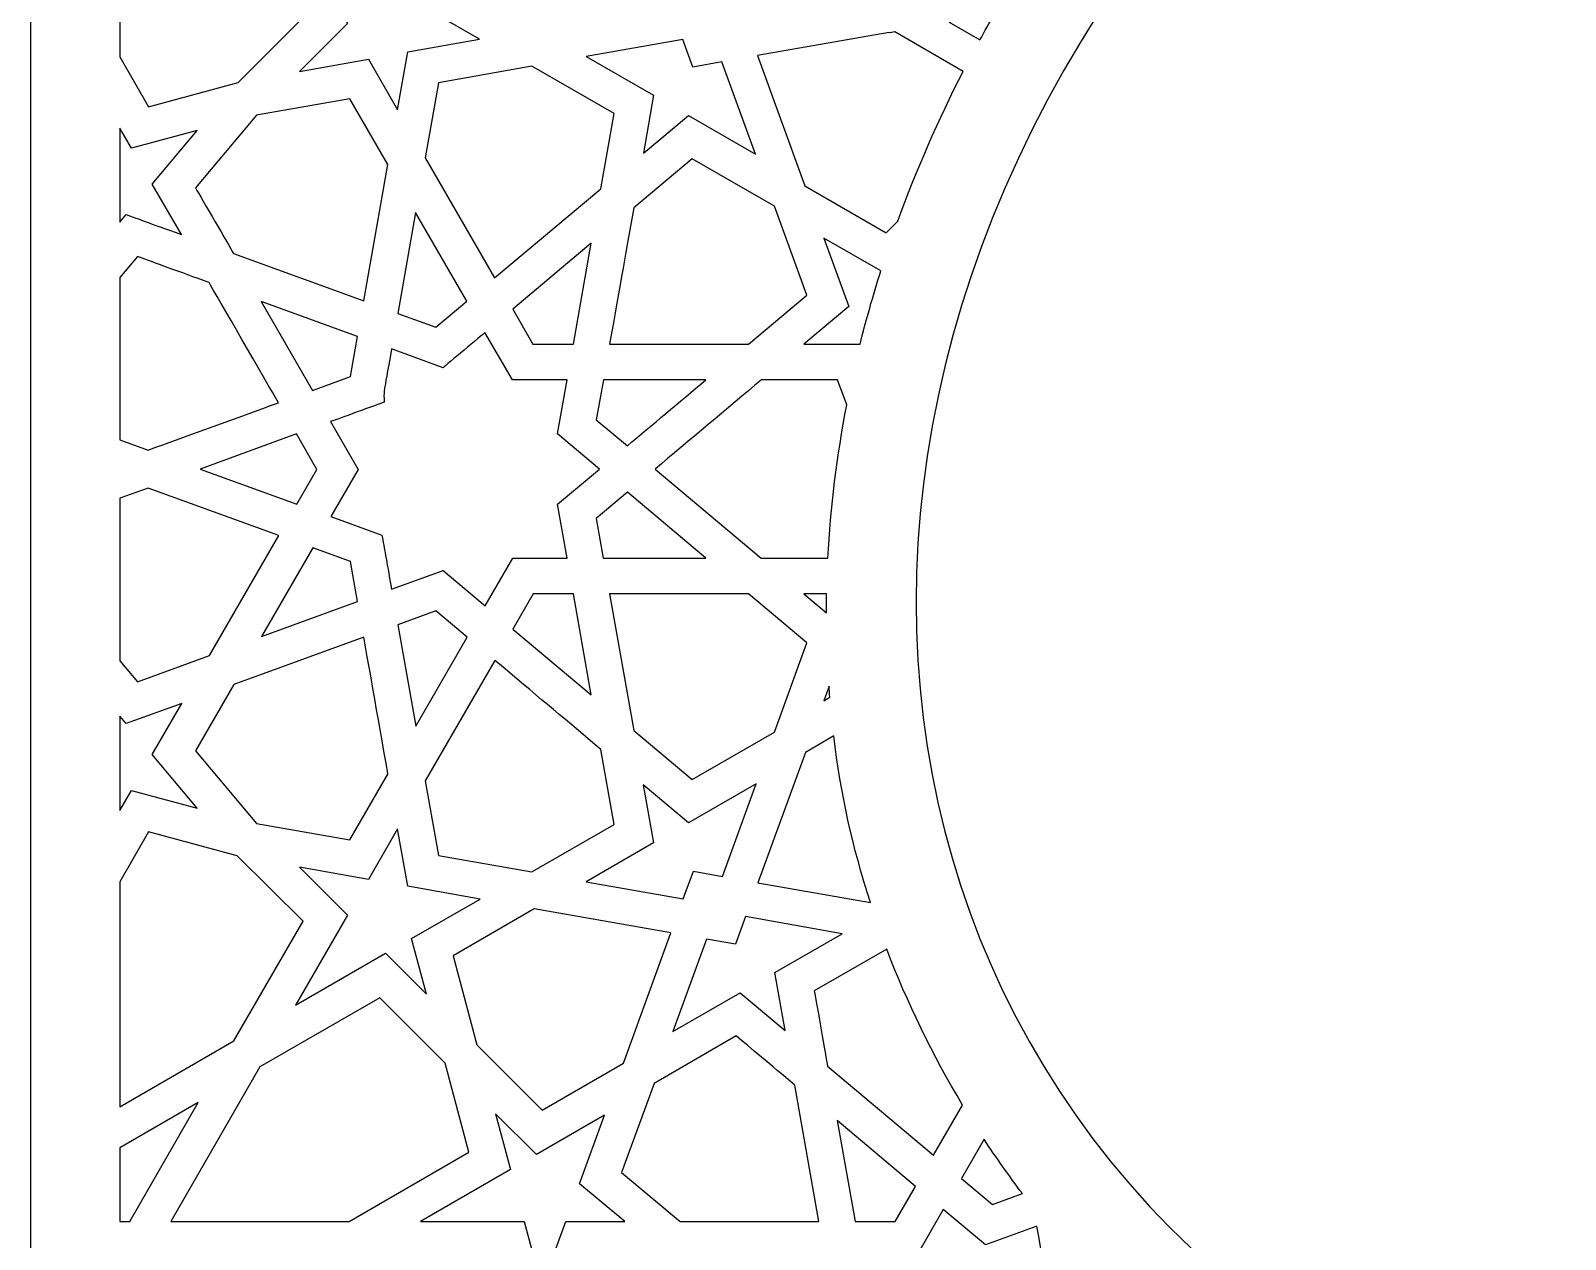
# Model space of a CAD drawing. Header units: millimetres. Extents: x -140 to 140, y -100 to 100.
# Drawn here: x -139.9 to -67.4, y -58.1 to -1 of the extents above; entities that cross this region are included whole.
import ezdxf

# ---------------------------------------------------------------- set-up
doc = ezdxf.new("R2010")
doc.units = ezdxf.units.MM
doc.header["$MEASUREMENT"] = 0
doc.layers.add('layer 1', color=7, linetype='Continuous')

msp = doc.modelspace()

# ---------------------------------------------------------------- linework, layer by layer
at = {"layer": 'layer 1', "color": 250}
for points, knots in [([(139.9702, 100.1536), (139.9702, 100.1536), (-139.8764, 100.1536), (-139.8764, 100.1536), (-139.8764, 100.1536), (-139.8764, 100.1536), (-139.8764, -99.8361), (-139.8764, -99.8361), (-139.8764, -99.8361), (-139.8764, -99.8361), (-98.0959, -99.8361), (-98.0959, -99.8361), (-98.0959, -99.8361), (-98.0959, -74.8269), (-98.6187, -74.0488), (-96.1485, -69.5582), (-96.1485, -69.5582), (-93.4787, -64.7051), (-88.4806, -61.3664), (-81.7478, -61.3664), (-81.7478, -61.3664), (-106.4026, -42.1954), (-103.5897, -3.5754), (-69.9403, 19.4906), (-69.9403, 19.4906), (-46.2943, 35.7001), (-11.4759, 43.137), (0.0469, 72.2761), (0.0469, 72.2761), (11.5556, 43.1821), (46.4287, 35.6733), (70.0377, 19.4889), (70.0377, 19.4889), (103.8267, -3.6759), (106.4394, -42.2398), (81.842, -61.3664), (81.842, -61.3664), (91.8654, -61.3664), (98.1897, -69.0139), (98.1897, -77.1568), (98.1897, -77.1568), (98.1897, -77.1568), (98.1897, -99.8361), (98.1897, -99.8361), (98.1897, -99.8361), (98.1897, -99.8361), (139.9702, -99.8361), (139.9702, -99.8361), (139.9702, -99.8361), (139.9702, -99.8361), (139.9702, 100.1536), (139.9702, 100.1536)], [0, 0, 0, 0, 0.0714286, 0.0714286, 0.0714286, 0.0714286, 0.1428571, 0.1428571, 0.1428571, 0.1428571, 0.2142857, 0.2142857, 0.2142857, 0.2142857, 0.2857143, 0.2857143, 0.2857143, 0.2857143, 0.3571429, 0.3571429, 0.3571429, 0.3571429, 0.4285714, 0.4285714, 0.4285714, 0.4285714, 0.5, 0.5, 0.5, 0.5, 0.5714286, 0.5714286, 0.5714286, 0.5714286, 0.6428571, 0.6428571, 0.6428571, 0.6428571, 0.7142857, 0.7142857, 0.7142857, 0.7142857, 0.7857143, 0.7857143, 0.7857143, 0.7857143, 0.8571429, 0.8571429, 0.8571429, 0.8571429, 1, 1, 1, 1]), ([(-130.0813, -3.4322), (-130.0813, -3.4322), (-134.3087, -4.5769), (-134.3087, -4.5769), (-134.3087, -4.5769), (-134.3087, -4.5769), (-135.6686, -2.2211), (-135.6686, -2.2211), (-135.6686, -2.2211), (-135.6686, -2.2211), (-135.6686, 8.4067), (-135.6686, 8.4067), (-135.6686, 8.4067), (-135.6686, 8.4067), (-130.2784, 5.2945), (-130.2784, 5.2945), (-130.2784, 5.2945), (-130.2784, 5.2945), (-127.0113, -0.3641), (-127.0113, -0.3641), (-127.0113, -0.3641), (-127.0113, -0.3641), (-130.0813, -3.4322), (-130.0813, -3.4322)], [0, 0, 0, 0, 0.1428571, 0.1428571, 0.1428571, 0.1428571, 0.2857143, 0.2857143, 0.2857143, 0.2857143, 0.4285714, 0.4285714, 0.4285714, 0.4285714, 0.5714286, 0.5714286, 0.5714286, 0.5714286, 0.7142857, 0.7142857, 0.7142857, 0.7142857, 1, 1, 1, 1]), ([(-123.1113, 1.1571), (-123.1113, 1.1571), (-121.1763, 3.0935), (-121.1763, 3.0935), (-121.1763, 3.0935), (-121.1763, 3.0935), (-121.8817, 0.4629), (-121.8817, 0.4629), (-121.8817, 0.4629), (-121.8817, 0.4629), (-118.6714, -1.3906), (-118.6714, -1.3906), (-118.6714, -1.3906), (-118.6714, -1.3906), (-122.0639, -1.9897), (-122.0639, -1.9897), (-122.0639, -1.9897), (-122.0639, -1.9897), (-122.5466, -4.7279), (-122.5466, -4.7279), (-122.5466, -4.7279), (-122.5466, -4.7279), (-123.9272, -2.3371), (-123.9272, -2.3371), (-123.9272, -2.3371), (-123.9272, -2.3371), (-127.1805, -2.9104), (-127.1805, -2.9104), (-127.1805, -2.9104), (-127.1805, -2.9104), (-124.9097, -0.6413), (-124.9097, -0.6413), (-124.9097, -0.6413), (-124.9097, -0.6413), (-127.366, 3.6132), (-127.366, 3.6132), (-127.366, 3.6132), (-127.366, 3.6132), (-123.1113, 1.1571), (-123.1113, 1.1571)], [0, 0, 0, 0, 0.0909091, 0.0909091, 0.0909091, 0.0909091, 0.1818182, 0.1818182, 0.1818182, 0.1818182, 0.2727273, 0.2727273, 0.2727273, 0.2727273, 0.3636364, 0.3636364, 0.3636364, 0.3636364, 0.4545455, 0.4545455, 0.4545455, 0.4545455, 0.5454545, 0.5454545, 0.5454545, 0.5454545, 0.6363636, 0.6363636, 0.6363636, 0.6363636, 0.7272727, 0.7272727, 0.7272727, 0.7272727, 0.8181818, 0.8181818, 0.8181818, 0.8181818, 1, 1, 1, 1]), ([(-94.3585, -0.2095), (-94.5829, -0.6004), (-94.8108, -1.0065), (-95.0387, -1.4227), (-95.0387, -1.4227), (-95.0387, -1.4227), (-96.4886, -0.5856), (-96.4886, -0.5856), (-96.4886, -0.5856), (-96.4886, -0.5856), (-94.3585, -0.2095), (-94.3585, -0.2095)], [0, 0, 0, 0, 0.25, 0.25, 0.25, 0.25, 0.5, 0.5, 0.5, 0.5, 1, 1, 1, 1]), ([(-108.8096, -4.9883), (-108.8096, -4.9883), (-110.9368, -6.7733), (-110.9368, -6.7733), (-110.9368, -6.7733), (-110.9368, -6.7733), (-110.455, -4.0375), (-110.455, -4.0375), (-110.455, -4.0375), (-110.455, -4.0375), (-113.6369, -2.1989), (-113.6369, -2.1989), (-113.6369, -2.1989), (-113.6369, -2.1989), (-109.0731, -1.3938), (-109.0731, -1.3938), (-109.0731, -1.3938), (-109.0731, -1.3938), (-108.5974, -2.7009), (-108.5974, -2.7009), (-108.5974, -2.7009), (-108.5974, -2.7009), (-107.2279, -2.4588), (-107.2279, -2.4588), (-107.2279, -2.4588), (-107.2279, -2.4588), (-105.6422, -6.8149), (-105.6422, -6.8149), (-105.6422, -6.8149), (-105.6422, -6.8149), (-108.8096, -4.9883), (-108.8096, -4.9883)], [0, 0, 0, 0, 0.1111111, 0.1111111, 0.1111111, 0.1111111, 0.2222222, 0.2222222, 0.2222222, 0.2222222, 0.3333333, 0.3333333, 0.3333333, 0.3333333, 0.4444444, 0.4444444, 0.4444444, 0.4444444, 0.5555556, 0.5555556, 0.5555556, 0.5555556, 0.6666667, 0.6666667, 0.6666667, 0.6666667, 0.7777778, 0.7777778, 0.7777778, 0.7777778, 1, 1, 1, 1]), ([(-99.4668, -10.5368), (-99.4668, -10.5368), (-103.3025, -8.322), (-103.3025, -8.322), (-103.3025, -8.322), (-103.3025, -8.322), (-105.5463, -2.1625), (-105.5463, -2.1625), (-105.5463, -2.1625), (-105.5463, -2.1625), (-99.3179, -1.0647), (-99.3179, -1.0647), (-99.3179, -1.0647), (-99.3179, -1.0647), (-99.29, -1.0805), (-99.29, -1.0805), (-99.29, -1.0805), (-99.29, -1.0805), (-99.0639, -1.0407), (-99.0639, -1.0407), (-99.0639, -1.0407), (-99.0639, -1.0407), (-95.8303, -2.9072), (-95.8303, -2.9072), (-95.8303, -2.9072), (-97.0044, -5.1943), (-98.0437, -7.5759), (-98.921, -9.9907), (-98.921, -9.9907), (-98.921, -9.9907), (-99.4668, -10.5368), (-99.4668, -10.5368)], [0, 0, 0, 0, 0.1111111, 0.1111111, 0.1111111, 0.1111111, 0.2222222, 0.2222222, 0.2222222, 0.2222222, 0.3333333, 0.3333333, 0.3333333, 0.3333333, 0.4444444, 0.4444444, 0.4444444, 0.4444444, 0.5555556, 0.5555556, 0.5555556, 0.5555556, 0.6666667, 0.6666667, 0.6666667, 0.6666667, 0.7777778, 0.7777778, 0.7777778, 0.7777778, 1, 1, 1, 1]), ([(-112.9396, -8.4536), (-112.9396, -8.4536), (-117.9626, -12.6682), (-117.9626, -12.6682), (-117.9626, -12.6682), (-117.9626, -12.6682), (-121.2383, -6.9938), (-121.2383, -6.9938), (-121.2383, -6.9938), (-121.2383, -6.9938), (-120.6123, -3.441), (-120.6123, -3.441), (-120.6123, -3.441), (-120.6123, -3.441), (-116.1977, -2.6613), (-116.1977, -2.6613), (-116.1977, -2.6613), (-116.1977, -2.6613), (-112.3151, -4.9047), (-112.3151, -4.9047), (-112.3151, -4.9047), (-112.3151, -4.9047), (-112.9396, -8.4536), (-112.9396, -8.4536)], [0, 0, 0, 0, 0.1428571, 0.1428571, 0.1428571, 0.1428571, 0.2857143, 0.2857143, 0.2857143, 0.2857143, 0.4285714, 0.4285714, 0.4285714, 0.4285714, 0.5714286, 0.5714286, 0.5714286, 0.5714286, 0.7142857, 0.7142857, 0.7142857, 0.7142857, 1, 1, 1, 1]), ([(-124.7942, -4.1977), (-124.7942, -4.1977), (-123.0008, -7.3046), (-123.0008, -7.3046), (-123.0008, -7.3046), (-123.0008, -7.3046), (-124.14, -13.7548), (-124.14, -13.7548), (-124.14, -13.7548), (-124.14, -13.7548), (-130.2979, -11.5143), (-130.2979, -11.5143), (-130.2979, -11.5143), (-130.5344, -11.1058), (-131.7773, -8.9521), (-132.0896, -8.4102), (-132.0896, -8.4102), (-132.0896, -8.4102), (-129.209, -4.9756), (-129.209, -4.9756), (-129.209, -4.9756), (-129.209, -4.9756), (-124.7942, -4.1977), (-124.7942, -4.1977)], [0, 0, 0, 0, 0.1428571, 0.1428571, 0.1428571, 0.1428571, 0.2857143, 0.2857143, 0.2857143, 0.2857143, 0.4285714, 0.4285714, 0.4285714, 0.4285714, 0.5714286, 0.5714286, 0.5714286, 0.5714286, 0.7142857, 0.7142857, 0.7142857, 0.7142857, 1, 1, 1, 1]), ([(-134.1342, -8.2314), (-134.1342, -8.2314), (-132.7565, -10.619), (-132.7565, -10.619), (-132.7565, -10.619), (-134.4176, -10.0136), (-134.6776, -9.9205), (-135.3683, -9.671), (-135.3683, -9.671), (-135.3683, -9.671), (-135.6686, -10.0291), (-135.6686, -10.0291), (-135.6686, -10.0291), (-135.6686, -10.0291), (-135.6686, -5.5848), (-135.6686, -5.5848), (-135.6686, -5.5848), (-135.6686, -5.5848), (-135.1198, -6.5356), (-135.1198, -6.5356), (-135.1198, -6.5356), (-135.1198, -6.5356), (-132.0129, -5.7019), (-132.0129, -5.7019), (-132.0129, -5.7019), (-132.0129, -5.7019), (-134.1342, -8.2314), (-134.1342, -8.2314)], [0, 0, 0, 0, 0.125, 0.125, 0.125, 0.125, 0.25, 0.25, 0.25, 0.25, 0.375, 0.375, 0.375, 0.375, 0.5, 0.5, 0.5, 0.5, 0.625, 0.625, 0.625, 0.625, 0.75, 0.75, 0.75, 0.75, 1, 1, 1, 1]), ([(-105.9732, -15.8027), (-105.9732, -15.8027), (-112.5287, -15.8027), (-112.5287, -15.8027), (-112.5287, -15.8027), (-112.0276, -12.9617), (-111.7176, -11.1989), (-111.3896, -9.3482), (-111.3896, -9.3482), (-111.3896, -9.3482), (-108.6301, -7.033), (-108.6301, -7.033), (-108.6301, -7.033), (-108.6301, -7.033), (-104.7477, -9.272), (-104.7477, -9.272), (-104.7477, -9.272), (-104.7477, -9.272), (-103.2136, -13.487), (-103.2136, -13.487), (-103.2136, -13.487), (-103.2136, -13.487), (-105.9732, -15.8027), (-105.9732, -15.8027)], [0, 0, 0, 0, 0.1428571, 0.1428571, 0.1428571, 0.1428571, 0.2857143, 0.2857143, 0.2857143, 0.2857143, 0.4285714, 0.4285714, 0.4285714, 0.4285714, 0.5714286, 0.5714286, 0.5714286, 0.5714286, 0.7142857, 0.7142857, 0.7142857, 0.7142857, 1, 1, 1, 1]), ([(-119.2707, -13.7657), (-119.2707, -13.7657), (-120.7357, -14.9945), (-120.7357, -14.9945), (-120.7357, -14.9945), (-120.7357, -14.9945), (-122.5351, -14.3393), (-122.5351, -14.3393), (-122.5351, -14.3393), (-122.5351, -14.3393), (-121.6929, -9.5691), (-121.6929, -9.5691), (-121.6929, -9.5691), (-121.6929, -9.5691), (-119.2707, -13.7657), (-119.2707, -13.7657)], [0, 0, 0, 0, 0.2, 0.2, 0.2, 0.2, 0.4, 0.4, 0.4, 0.4, 0.6, 0.6, 0.6, 0.6, 1, 1, 1, 1]), ([(-100.7015, -15.8027), (-100.7015, -15.8027), (-103.3572, -15.8027), (-103.3572, -15.8027), (-103.3572, -15.8027), (-103.3572, -15.8027), (-101.231, -14.0187), (-101.231, -14.0187), (-101.231, -14.0187), (-101.231, -14.0187), (-102.4089, -10.7798), (-102.4089, -10.7798), (-102.4089, -10.7798), (-102.4089, -10.7798), (-99.7169, -12.3342), (-99.7169, -12.3342), (-99.7169, -12.3342), (-100.0919, -13.5195), (-100.4224, -14.6837), (-100.7015, -15.8027)], [0, 0, 0, 0, 0.1666667, 0.1666667, 0.1666667, 0.1666667, 0.3333333, 0.3333333, 0.3333333, 0.3333333, 0.5, 0.5, 0.5, 0.5, 0.6666667, 0.6666667, 0.6666667, 0.6666667, 1, 1, 1, 1]), ([(-116.1525, -15.8027), (-116.1525, -15.8027), (-117.1091, -14.1471), (-117.1091, -14.1471), (-117.1091, -14.1471), (-117.1091, -14.1471), (-113.3946, -11.0306), (-113.3946, -11.0306), (-113.3946, -11.0306), (-113.3946, -11.0306), (-114.2363, -15.8027), (-114.2363, -15.8027), (-114.2363, -15.8027), (-114.2363, -15.8027), (-116.1525, -15.8027), (-116.1525, -15.8027)], [0, 0, 0, 0, 0.2, 0.2, 0.2, 0.2, 0.4, 0.4, 0.4, 0.4, 0.6, 0.6, 0.6, 0.6, 1, 1, 1, 1]), ([(-131.4467, -12.8866), (-131.1188, -13.4525), (-128.7296, -17.592), (-128.1707, -18.5607), (-128.1707, -18.5607), (-130.1313, -19.2744), (-132.3775, -20.0917), (-134.3313, -20.8019), (-134.3313, -20.8019), (-134.3313, -20.8019), (-135.6686, -20.3154), (-135.6686, -20.3154), (-135.6686, -20.3154), (-135.6686, -20.3154), (-135.6686, -12.645), (-135.6686, -12.645), (-135.6686, -12.645), (-135.6686, -12.645), (-134.8354, -11.6522), (-134.8354, -11.6522), (-134.8354, -11.6522), (-134.0576, -11.9345), (-132.8492, -12.3751), (-131.4467, -12.8866)], [0, 0, 0, 0, 0.1428571, 0.1428571, 0.1428571, 0.1428571, 0.2857143, 0.2857143, 0.2857143, 0.2857143, 0.4285714, 0.4285714, 0.4285714, 0.4285714, 0.5714286, 0.5714286, 0.5714286, 0.5714286, 0.7142857, 0.7142857, 0.7142857, 0.7142857, 1, 1, 1, 1]), ([(-124.4366, -15.4365), (-124.4366, -15.4365), (-124.7693, -17.3242), (-124.7693, -17.3242), (-124.7693, -17.3242), (-124.7693, -17.3242), (-126.5658, -17.9768), (-126.5658, -17.9768), (-126.5658, -17.9768), (-126.5658, -17.9768), (-128.988, -13.7805), (-128.988, -13.7805), (-128.988, -13.7805), (-128.988, -13.7805), (-124.4366, -15.4365), (-124.4366, -15.4365)], [0, 0, 0, 0, 0.2, 0.2, 0.2, 0.2, 0.4, 0.4, 0.4, 0.4, 0.6, 0.6, 0.6, 0.6, 1, 1, 1, 1]), ([(-124.4119, -21.7096), (-124.4119, -21.7096), (-125.7122, -19.4557), (-125.7122, -19.4557), (-125.7122, -19.4557), (-125.3453, -19.3223), (-123.5651, -18.6764), (-123.1842, -18.537), (-123.1842, -18.537), (-123.1878, -17.919), (-123.2408, -18.325), (-122.8321, -16.0207), (-122.8321, -16.0207), (-122.8321, -16.0207), (-120.3974, -16.9065), (-120.3974, -16.9065), (-120.3974, -16.9065), (-120.237, -16.7703), (-118.5787, -15.38), (-118.4168, -15.2446), (-118.4168, -15.2446), (-118.4168, -15.2446), (-117.1229, -17.4844), (-117.1229, -17.4844), (-117.1229, -17.4844), (-117.1229, -17.4844), (-114.5339, -17.4844), (-114.5339, -17.4844), (-114.5339, -17.4844), (-114.5339, -17.4844), (-114.9845, -20.0321), (-114.9845, -20.0321), (-114.9845, -20.0321), (-114.9845, -20.0321), (-113.0011, -21.6979), (-113.0011, -21.6979), (-113.0011, -21.6979), (-113.0011, -21.6979), (-114.9842, -23.3609), (-114.9842, -23.3609), (-114.9842, -23.3609), (-114.9842, -23.3609), (-114.5348, -25.909), (-114.5348, -25.909), (-114.5348, -25.909), (-114.5348, -25.909), (-117.1076, -25.909), (-117.1076, -25.909), (-117.1076, -25.909), (-117.1076, -25.909), (-118.4066, -28.1591), (-118.4066, -28.1591), (-118.4066, -28.1591), (-118.4066, -28.1591), (-120.3988, -26.4894), (-120.3988, -26.4894), (-120.3988, -26.4894), (-120.3988, -26.4894), (-122.8313, -27.3734), (-122.8313, -27.3734), (-122.8313, -27.3734), (-123.098, -25.8572), (-123.1644, -25.4836), (-123.2819, -24.8225), (-123.2819, -24.8225), (-123.2819, -24.8225), (-125.7007, -23.9423), (-125.7007, -23.9423), (-125.7007, -23.9423), (-125.7007, -23.9423), (-124.4119, -21.7096), (-124.4119, -21.7096)], [0, 0, 0, 0, 0.0526316, 0.0526316, 0.0526316, 0.0526316, 0.1052632, 0.1052632, 0.1052632, 0.1052632, 0.1578947, 0.1578947, 0.1578947, 0.1578947, 0.2105263, 0.2105263, 0.2105263, 0.2105263, 0.2631579, 0.2631579, 0.2631579, 0.2631579, 0.3157895, 0.3157895, 0.3157895, 0.3157895, 0.3684211, 0.3684211, 0.3684211, 0.3684211, 0.4210526, 0.4210526, 0.4210526, 0.4210526, 0.4736842, 0.4736842, 0.4736842, 0.4736842, 0.5263158, 0.5263158, 0.5263158, 0.5263158, 0.5789474, 0.5789474, 0.5789474, 0.5789474, 0.6315789, 0.6315789, 0.6315789, 0.6315789, 0.6842105, 0.6842105, 0.6842105, 0.6842105, 0.7368421, 0.7368421, 0.7368421, 0.7368421, 0.7894737, 0.7894737, 0.7894737, 0.7894737, 0.8421053, 0.8421053, 0.8421053, 0.8421053, 0.8947368, 0.8947368, 0.8947368, 0.8947368, 1, 1, 1, 1]), ([(-113.1596, -19.3689), (-113.1596, -19.3689), (-112.8259, -17.4844), (-112.8259, -17.4844), (-112.8259, -17.4844), (-112.8259, -17.4844), (-107.9788, -17.4844), (-107.9788, -17.4844), (-107.9788, -17.4844), (-109.2298, -18.5332), (-110.5287, -19.6229), (-111.6928, -20.6004), (-111.6928, -20.6004), (-111.6928, -20.6004), (-113.1596, -19.3689), (-113.1596, -19.3689)], [0, 0, 0, 0, 0.2, 0.2, 0.2, 0.2, 0.4, 0.4, 0.4, 0.4, 0.6, 0.6, 0.6, 0.6, 1, 1, 1, 1]), ([(-105.3634, -25.909), (-105.3634, -25.909), (-110.3849, -21.6983), (-110.3849, -21.6983), (-110.3849, -21.6983), (-108.785, -20.3549), (-106.9523, -18.8179), (-105.3614, -17.4844), (-105.3614, -17.4844), (-105.3614, -17.4844), (-101.7588, -17.4844), (-101.7588, -17.4844), (-101.7588, -17.4844), (-101.7588, -17.4844), (-101.328, -18.6665), (-101.328, -18.6665), (-101.328, -18.6665), (-101.7947, -21.0823), (-102.0943, -23.5179), (-102.2195, -25.909), (-102.2195, -25.909), (-102.2195, -25.909), (-105.3634, -25.909), (-105.3634, -25.909)], [0, 0, 0, 0, 0.1428571, 0.1428571, 0.1428571, 0.1428571, 0.2857143, 0.2857143, 0.2857143, 0.2857143, 0.4285714, 0.4285714, 0.4285714, 0.4285714, 0.5714286, 0.5714286, 0.5714286, 0.5714286, 0.7142857, 0.7142857, 0.7142857, 0.7142857, 1, 1, 1, 1]), ([(-127.3169, -20.0395), (-127.3169, -20.0395), (-126.3532, -21.7096), (-126.3532, -21.7096), (-126.3532, -21.7096), (-126.3532, -21.7096), (-127.3055, -23.3588), (-127.3055, -23.3588), (-127.3055, -23.3588), (-127.3055, -23.3588), (-131.8719, -21.6969), (-131.8719, -21.6969), (-131.8719, -21.6969), (-131.8719, -21.6969), (-127.3169, -20.0395), (-127.3169, -20.0395)], [0, 0, 0, 0, 0.2, 0.2, 0.2, 0.2, 0.4, 0.4, 0.4, 0.4, 0.6, 0.6, 0.6, 0.6, 1, 1, 1, 1]), ([(-131.4311, -30.5033), (-131.4311, -30.5033), (-134.8359, -31.7429), (-134.8359, -31.7429), (-134.8359, -31.7429), (-134.8359, -31.7429), (-135.6686, -30.7513), (-135.6686, -30.7513), (-135.6686, -30.7513), (-135.6686, -30.7513), (-135.6686, -23.0794), (-135.6686, -23.0794), (-135.6686, -23.0794), (-135.6686, -23.0794), (-134.3308, -22.5915), (-134.3308, -22.5915), (-134.3308, -22.5915), (-134.3308, -22.5915), (-128.1596, -24.8377), (-128.1596, -24.8377), (-128.1596, -24.8377), (-128.1596, -24.8377), (-131.4311, -30.5033), (-131.4311, -30.5033)], [0, 0, 0, 0, 0.1428571, 0.1428571, 0.1428571, 0.1428571, 0.2857143, 0.2857143, 0.2857143, 0.2857143, 0.4285714, 0.4285714, 0.4285714, 0.4285714, 0.5714286, 0.5714286, 0.5714286, 0.5714286, 0.7142857, 0.7142857, 0.7142857, 0.7142857, 1, 1, 1, 1]), ([(-112.8274, -25.909), (-112.8274, -25.909), (-113.1597, -24.0252), (-113.1597, -24.0252), (-113.1597, -24.0252), (-113.1597, -24.0252), (-111.6929, -22.7958), (-111.6929, -22.7958), (-111.6929, -22.7958), (-111.6929, -22.7958), (-107.9805, -25.909), (-107.9805, -25.909), (-107.9805, -25.909), (-107.9805, -25.909), (-112.8274, -25.909), (-112.8274, -25.909)], [0, 0, 0, 0, 0.2, 0.2, 0.2, 0.2, 0.4, 0.4, 0.4, 0.4, 0.6, 0.6, 0.6, 0.6, 1, 1, 1, 1]), ([(-124.7683, -26.071), (-124.7683, -26.071), (-124.436, -27.9573), (-124.436, -27.9573), (-124.436, -27.9573), (-124.436, -27.9573), (-128.9721, -29.6083), (-128.9721, -29.6083), (-128.9721, -29.6083), (-128.9721, -29.6083), (-126.5551, -25.4215), (-126.5551, -25.4215), (-126.5551, -25.4215), (-126.5551, -25.4215), (-124.7683, -26.071), (-124.7683, -26.071)], [0, 0, 0, 0, 0.2, 0.2, 0.2, 0.2, 0.4, 0.4, 0.4, 0.4, 0.6, 0.6, 0.6, 0.6, 1, 1, 1, 1]), ([(-117.0985, -29.2555), (-117.0985, -29.2555), (-116.1372, -27.5911), (-116.1372, -27.5911), (-116.1372, -27.5911), (-116.1372, -27.5911), (-114.2384, -27.5911), (-114.2384, -27.5911), (-114.2384, -27.5911), (-114.2384, -27.5911), (-113.3962, -32.3645), (-113.3962, -32.3645), (-113.3962, -32.3645), (-113.3962, -32.3645), (-117.0985, -29.2555), (-117.0985, -29.2555)], [0, 0, 0, 0, 0.2, 0.2, 0.2, 0.2, 0.4, 0.4, 0.4, 0.4, 0.6, 0.6, 0.6, 0.6, 1, 1, 1, 1]), ([(-105.9752, -27.5911), (-105.9752, -27.5911), (-103.2136, -29.9085), (-103.2136, -29.9085), (-103.2136, -29.9085), (-103.2136, -29.9085), (-104.7459, -34.1231), (-104.7459, -34.1231), (-104.7459, -34.1231), (-104.7459, -34.1231), (-108.6301, -36.3626), (-108.6301, -36.3626), (-108.6301, -36.3626), (-108.6301, -36.3626), (-111.3918, -34.0469), (-111.3918, -34.0469), (-111.3918, -34.0469), (-111.3918, -34.0469), (-112.531, -27.5911), (-112.531, -27.5911), (-112.531, -27.5911), (-112.531, -27.5911), (-105.9752, -27.5911), (-105.9752, -27.5911)], [0, 0, 0, 0, 0.1428571, 0.1428571, 0.1428571, 0.1428571, 0.2857143, 0.2857143, 0.2857143, 0.2857143, 0.4285714, 0.4285714, 0.4285714, 0.4285714, 0.5714286, 0.5714286, 0.5714286, 0.5714286, 0.7142857, 0.7142857, 0.7142857, 0.7142857, 1, 1, 1, 1]), ([(-102.2784, -27.5911), (-102.284, -27.891), (-102.2876, -28.1905), (-102.2879, -28.4903), (-102.2879, -28.4903), (-102.2879, -28.4903), (-103.3597, -27.5911), (-103.3597, -27.5911), (-103.3597, -27.5911), (-103.3597, -27.5911), (-102.2784, -27.5911), (-102.2784, -27.5911)], [0, 0, 0, 0, 0.25, 0.25, 0.25, 0.25, 0.5, 0.5, 0.5, 0.5, 1, 1, 1, 1]), ([(-120.7357, -28.4007), (-120.7357, -28.4007), (-119.2608, -29.6368), (-119.2608, -29.6368), (-119.2608, -29.6368), (-119.2608, -29.6368), (-121.6903, -33.8444), (-121.6903, -33.8444), (-121.6903, -33.8444), (-121.6903, -33.8444), (-122.5349, -29.0551), (-122.5349, -29.0551), (-122.5349, -29.0551), (-122.5349, -29.0551), (-120.7357, -28.4007), (-120.7357, -28.4007)], [0, 0, 0, 0, 0.2, 0.2, 0.2, 0.2, 0.4, 0.4, 0.4, 0.4, 0.6, 0.6, 0.6, 0.6, 1, 1, 1, 1]), ([(-124.1393, -29.639), (-123.7272, -31.9729), (-123.0931, -35.5741), (-122.9987, -36.1103), (-122.9987, -36.1103), (-122.9987, -36.1103), (-124.7944, -39.2222), (-124.7944, -39.2222), (-124.7944, -39.2222), (-124.7944, -39.2222), (-129.209, -38.4439), (-129.209, -38.4439), (-129.209, -38.4439), (-129.209, -38.4439), (-132.0895, -35.0093), (-132.0895, -35.0093), (-132.0895, -35.0093), (-132.0895, -35.0093), (-130.2806, -31.8738), (-130.2806, -31.8738), (-130.2806, -31.8738), (-130.2806, -31.8738), (-124.1393, -29.639), (-124.1393, -29.639)], [0, 0, 0, 0, 0.1428571, 0.1428571, 0.1428571, 0.1428571, 0.2857143, 0.2857143, 0.2857143, 0.2857143, 0.4285714, 0.4285714, 0.4285714, 0.4285714, 0.5714286, 0.5714286, 0.5714286, 0.5714286, 0.7142857, 0.7142857, 0.7142857, 0.7142857, 1, 1, 1, 1]), ([(-117.9526, -30.7347), (-115.9024, -32.4559), (-115.0385, -33.1812), (-112.9415, -34.9423), (-112.9415, -34.9423), (-112.9415, -34.9423), (-112.3152, -38.4912), (-112.3152, -38.4912), (-112.3152, -38.4912), (-112.3152, -38.4912), (-116.1977, -40.7342), (-116.1977, -40.7342), (-116.1977, -40.7342), (-116.1977, -40.7342), (-120.6123, -39.9545), (-120.6123, -39.9545), (-120.6123, -39.9545), (-120.6123, -39.9545), (-121.2362, -36.4211), (-121.2362, -36.4211), (-121.2362, -36.4211), (-121.2362, -36.4211), (-117.9526, -30.7347), (-117.9526, -30.7347)], [0, 0, 0, 0, 0.1428571, 0.1428571, 0.1428571, 0.1428571, 0.2857143, 0.2857143, 0.2857143, 0.2857143, 0.4285714, 0.4285714, 0.4285714, 0.4285714, 0.5714286, 0.5714286, 0.5714286, 0.5714286, 0.7142857, 0.7142857, 0.7142857, 0.7142857, 1, 1, 1, 1]), ([(-102.1666, -31.95), (-102.1546, -32.1246), (-102.1412, -32.2989), (-102.1267, -32.4735), (-102.1267, -32.4735), (-102.1267, -32.4735), (-102.4181, -32.6415), (-102.4181, -32.6415), (-102.4181, -32.6415), (-102.4181, -32.6415), (-102.1666, -31.95), (-102.1666, -31.95)], [0, 0, 0, 0, 0.25, 0.25, 0.25, 0.25, 0.5, 0.5, 0.5, 0.5, 1, 1, 1, 1]), ([(-134.1344, -35.1882), (-134.1344, -35.1882), (-132.0133, -37.7172), (-132.0133, -37.7172), (-132.0133, -37.7172), (-132.0133, -37.7172), (-135.1191, -36.8843), (-135.1191, -36.8843), (-135.1191, -36.8843), (-135.1191, -36.8843), (-135.6686, -37.8361), (-135.6686, -37.8361), (-135.6686, -37.8361), (-135.6686, -37.8361), (-135.6686, -33.3668), (-135.6686, -33.3668), (-135.6686, -33.3668), (-135.6686, -33.3668), (-135.3669, -33.7259), (-135.3669, -33.7259), (-135.3669, -33.7259), (-135.3669, -33.7259), (-132.7379, -32.7685), (-132.7379, -32.7685), (-132.7379, -32.7685), (-132.7379, -32.7685), (-134.1344, -35.1882), (-134.1344, -35.1882)], [0, 0, 0, 0, 0.125, 0.125, 0.125, 0.125, 0.25, 0.25, 0.25, 0.25, 0.375, 0.375, 0.375, 0.375, 0.5, 0.5, 0.5, 0.5, 0.625, 0.625, 0.625, 0.625, 0.75, 0.75, 0.75, 0.75, 1, 1, 1, 1]), ([(-103.2821, -35.0816), (-103.2821, -35.0816), (-101.9415, -34.308), (-101.9415, -34.308), (-101.9415, -34.308), (-101.6078, -37.0656), (-101.0684, -39.5174), (-100.2108, -42.177), (-100.2108, -42.177), (-100.2108, -42.177), (-105.5226, -41.2397), (-105.5226, -41.2397), (-105.5226, -41.2397), (-105.5226, -41.2397), (-103.2821, -35.0816), (-103.2821, -35.0816)], [0, 0, 0, 0, 0.2, 0.2, 0.2, 0.2, 0.4, 0.4, 0.4, 0.4, 0.6, 0.6, 0.6, 0.6, 1, 1, 1, 1]), ([(-108.5734, -40.701), (-108.5734, -40.701), (-109.049, -42.0081), (-109.049, -42.0081), (-109.049, -42.0081), (-109.049, -42.0081), (-113.6406, -41.1991), (-113.6406, -41.1991), (-113.6406, -41.1991), (-113.6406, -41.1991), (-110.4547, -39.358), (-110.4547, -39.358), (-110.4547, -39.358), (-110.4547, -39.358), (-110.9376, -36.6222), (-110.9376, -36.6222), (-110.9376, -36.6222), (-110.9376, -36.6222), (-108.8096, -38.4076), (-108.8096, -38.4076), (-108.8096, -38.4076), (-108.8096, -38.4076), (-105.6098, -36.5626), (-105.6098, -36.5626), (-105.6098, -36.5626), (-105.6098, -36.5626), (-107.2038, -40.9427), (-107.2038, -40.9427), (-107.2038, -40.9427), (-107.2038, -40.9427), (-108.5734, -40.701), (-108.5734, -40.701)], [0, 0, 0, 0, 0.1111111, 0.1111111, 0.1111111, 0.1111111, 0.2222222, 0.2222222, 0.2222222, 0.2222222, 0.3333333, 0.3333333, 0.3333333, 0.3333333, 0.4444444, 0.4444444, 0.4444444, 0.4444444, 0.5555556, 0.5555556, 0.5555556, 0.5555556, 0.6666667, 0.6666667, 0.6666667, 0.6666667, 0.7777778, 0.7777778, 0.7777778, 0.7777778, 1, 1, 1, 1]), ([(-130.1155, -39.9676), (-130.1155, -39.9676), (-127.0106, -43.0551), (-127.0106, -43.0551), (-127.0106, -43.0551), (-127.0106, -43.0551), (-130.2775, -48.714), (-130.2775, -48.714), (-130.2775, -48.714), (-130.2775, -48.714), (-135.6686, -51.8266), (-135.6686, -51.8266), (-135.6686, -51.8266), (-135.6686, -51.8266), (-135.6686, -41.1998), (-135.6686, -41.1998), (-135.6686, -41.1998), (-135.6686, -41.1998), (-134.3077, -38.8426), (-134.3077, -38.8426), (-134.3077, -38.8426), (-134.3077, -38.8426), (-130.1155, -39.9676), (-130.1155, -39.9676)], [0, 0, 0, 0, 0.1428571, 0.1428571, 0.1428571, 0.1428571, 0.2857143, 0.2857143, 0.2857143, 0.2857143, 0.4285714, 0.4285714, 0.4285714, 0.4285714, 0.5714286, 0.5714286, 0.5714286, 0.5714286, 0.7142857, 0.7142857, 0.7142857, 0.7142857, 1, 1, 1, 1]), ([(-123.9269, -41.082), (-123.9269, -41.082), (-122.5441, -38.687), (-122.5441, -38.687), (-122.5441, -38.687), (-122.5441, -38.687), (-122.0643, -41.4059), (-122.0643, -41.4059), (-122.0643, -41.4059), (-122.0643, -41.4059), (-118.6451, -42.0102), (-118.6451, -42.0102), (-118.6451, -42.0102), (-118.6451, -42.0102), (-121.884, -43.8799), (-121.884, -43.8799), (-121.884, -43.8799), (-121.884, -43.8799), (-121.1788, -46.5095), (-121.1788, -46.5095), (-121.1788, -46.5095), (-121.1788, -46.5095), (-123.1104, -44.5766), (-123.1104, -44.5766), (-123.1104, -44.5766), (-123.1104, -44.5766), (-127.3653, -47.0334), (-127.3653, -47.0334), (-127.3653, -47.0334), (-127.3653, -47.0334), (-124.9091, -42.7785), (-124.9091, -42.7785), (-124.9091, -42.7785), (-124.9091, -42.7785), (-127.1794, -40.5091), (-127.1794, -40.5091), (-127.1794, -40.5091), (-127.1794, -40.5091), (-123.9269, -41.082), (-123.9269, -41.082)], [0, 0, 0, 0, 0.0909091, 0.0909091, 0.0909091, 0.0909091, 0.1818182, 0.1818182, 0.1818182, 0.1818182, 0.2727273, 0.2727273, 0.2727273, 0.2727273, 0.3636364, 0.3636364, 0.3636364, 0.3636364, 0.4545455, 0.4545455, 0.4545455, 0.4545455, 0.5454545, 0.5454545, 0.5454545, 0.5454545, 0.6363636, 0.6363636, 0.6363636, 0.6363636, 0.7272727, 0.7272727, 0.7272727, 0.7272727, 0.8181818, 0.8181818, 0.8181818, 0.8181818, 1, 1, 1, 1]), ([(-116.0879, -42.4755), (-116.0879, -42.4755), (-109.6333, -43.6128), (-109.6333, -43.6128), (-109.6333, -43.6128), (-109.6333, -43.6128), (-111.8754, -49.772), (-111.8754, -49.772), (-111.8754, -49.772), (-111.8754, -49.772), (-115.7128, -51.9871), (-115.7128, -51.9871), (-115.7128, -51.9871), (-115.7128, -51.9871), (-118.7953, -48.9042), (-118.7953, -48.9042), (-118.7953, -48.9042), (-118.7953, -48.9042), (-119.9254, -44.6906), (-119.9254, -44.6906), (-119.9254, -44.6906), (-119.9254, -44.6906), (-116.0879, -42.4755), (-116.0879, -42.4755)], [0, 0, 0, 0, 0.1428571, 0.1428571, 0.1428571, 0.1428571, 0.2857143, 0.2857143, 0.2857143, 0.2857143, 0.4285714, 0.4285714, 0.4285714, 0.4285714, 0.5714286, 0.5714286, 0.5714286, 0.5714286, 0.7142857, 0.7142857, 0.7142857, 0.7142857, 1, 1, 1, 1]), ([(-106.3665, -46.4379), (-106.3665, -46.4379), (-109.5381, -48.266), (-109.5381, -48.266), (-109.5381, -48.266), (-109.5381, -48.266), (-107.952, -43.9095), (-107.952, -43.9095), (-107.952, -43.9095), (-107.952, -43.9095), (-106.582, -44.1512), (-106.582, -44.1512), (-106.582, -44.1512), (-106.582, -44.1512), (-106.1065, -42.8441), (-106.1065, -42.8441), (-106.1065, -42.8441), (-106.1065, -42.8441), (-101.5418, -43.6495), (-101.5418, -43.6495), (-101.5418, -43.6495), (-101.5418, -43.6495), (-104.7215, -45.4872), (-104.7215, -45.4872), (-104.7215, -45.4872), (-104.7215, -45.4872), (-104.2388, -48.2229), (-104.2388, -48.2229), (-104.2388, -48.2229), (-104.2388, -48.2229), (-106.3665, -46.4379), (-106.3665, -46.4379)], [0, 0, 0, 0, 0.1111111, 0.1111111, 0.1111111, 0.1111111, 0.2222222, 0.2222222, 0.2222222, 0.2222222, 0.3333333, 0.3333333, 0.3333333, 0.3333333, 0.4444444, 0.4444444, 0.4444444, 0.4444444, 0.5555556, 0.5555556, 0.5555556, 0.5555556, 0.6666667, 0.6666667, 0.6666667, 0.6666667, 0.7777778, 0.7777778, 0.7777778, 0.7777778, 1, 1, 1, 1]), ([(-97.2238, -54.1108), (-97.2238, -54.1108), (-102.2347, -49.9025), (-102.2347, -49.9025), (-102.2347, -49.9025), (-102.3137, -49.4559), (-102.7547, -46.9582), (-102.8612, -46.3543), (-102.8612, -46.3543), (-102.8612, -46.3543), (-99.4389, -44.3766), (-99.4389, -44.3766), (-99.4389, -44.3766), (-98.4751, -46.9099), (-97.2707, -49.3871), (-95.8568, -51.7433), (-95.8568, -51.7433), (-95.8568, -51.7433), (-97.2238, -54.1108), (-97.2238, -54.1108)], [0, 0, 0, 0, 0.1666667, 0.1666667, 0.1666667, 0.1666667, 0.3333333, 0.3333333, 0.3333333, 0.3333333, 0.5, 0.5, 0.5, 0.5, 0.6666667, 0.6666667, 0.6666667, 0.6666667, 1, 1, 1, 1]), ([(-123.3876, -46.6785), (-123.3876, -46.6785), (-120.3055, -49.7621), (-120.3055, -49.7621), (-120.3055, -49.7621), (-120.3055, -49.7621), (-119.1751, -53.9757), (-119.1751, -53.9757), (-119.1751, -53.9757), (-119.1751, -53.9757), (-124.8343, -57.2428), (-124.8343, -57.2428), (-124.8343, -57.2428), (-124.8343, -57.2428), (-133.2593, -57.2428), (-133.2593, -57.2428), (-133.2593, -57.2428), (-133.2593, -57.2428), (-129.0465, -49.9452), (-129.0465, -49.9452), (-129.0465, -49.9452), (-129.0465, -49.9452), (-123.3876, -46.6785), (-123.3876, -46.6785)], [0, 0, 0, 0, 0.1428571, 0.1428571, 0.1428571, 0.1428571, 0.2857143, 0.2857143, 0.2857143, 0.2857143, 0.4285714, 0.4285714, 0.4285714, 0.4285714, 0.5714286, 0.5714286, 0.5714286, 0.5714286, 0.7142857, 0.7142857, 0.7142857, 0.7142857, 1, 1, 1, 1]), ([(-109.2013, -57.2541), (-109.2013, -57.2541), (-111.9629, -54.9363), (-111.9629, -54.9363), (-111.9629, -54.9363), (-111.9629, -54.9363), (-110.4305, -50.722), (-110.4305, -50.722), (-110.4305, -50.722), (-110.4305, -50.722), (-106.5459, -48.4822), (-106.5459, -48.4822), (-106.5459, -48.4822), (-105.9127, -49.0139), (-104.928, -49.8401), (-103.7844, -50.7982), (-103.7844, -50.7982), (-103.7844, -50.7982), (-102.6456, -57.2541), (-102.6456, -57.2541), (-102.6456, -57.2541), (-102.6456, -57.2541), (-109.2013, -57.2541), (-109.2013, -57.2541)], [0, 0, 0, 0, 0.1428571, 0.1428571, 0.1428571, 0.1428571, 0.2857143, 0.2857143, 0.2857143, 0.2857143, 0.4285714, 0.4285714, 0.4285714, 0.4285714, 0.5714286, 0.5714286, 0.5714286, 0.5714286, 0.7142857, 0.7142857, 0.7142857, 0.7142857, 1, 1, 1, 1]), ([(-135.6686, -57.2428), (-135.6686, -57.2428), (-135.6686, -53.7683), (-135.6686, -53.7683), (-135.6686, -53.7683), (-135.6686, -53.7683), (-131.9587, -51.6265), (-131.9587, -51.6265), (-131.9587, -51.6265), (-131.9587, -51.6265), (-135.2009, -57.2428), (-135.2009, -57.2428), (-135.2009, -57.2428), (-135.2009, -57.2428), (-135.6686, -57.2428), (-135.6686, -57.2428)], [0, 0, 0, 0, 0.2, 0.2, 0.2, 0.2, 0.4, 0.4, 0.4, 0.4, 0.6, 0.6, 0.6, 0.6, 1, 1, 1, 1]), ([(-115.99, -54.0893), (-115.99, -54.0893), (-112.7672, -52.228), (-112.7672, -52.228), (-112.7672, -52.228), (-112.7672, -52.228), (-113.9453, -55.4683), (-113.9453, -55.4683), (-113.9453, -55.4683), (-113.9453, -55.4683), (-111.8169, -57.2541), (-111.8169, -57.2541), (-111.8169, -57.2541), (-111.8169, -57.2541), (-114.5949, -57.2541), (-114.5949, -57.2541), (-114.5949, -57.2541), (-114.5949, -57.2541), (-115.7248, -60.3571), (-115.7248, -60.3571), (-115.7248, -60.3571), (-115.7248, -60.3571), (-116.5587, -57.2428), (-116.5587, -57.2428), (-116.5587, -57.2428), (-116.5587, -57.2428), (-121.4709, -57.2428), (-121.4709, -57.2428), (-121.4709, -57.2428), (-121.4709, -57.2428), (-117.2164, -54.7867), (-117.2164, -54.7867), (-117.2164, -54.7867), (-117.2164, -54.7867), (-117.9221, -52.1564), (-117.9221, -52.1564), (-117.9221, -52.1564), (-117.9221, -52.1564), (-115.99, -54.0893), (-115.99, -54.0893)], [0, 0, 0, 0, 0.0909091, 0.0909091, 0.0909091, 0.0909091, 0.1818182, 0.1818182, 0.1818182, 0.1818182, 0.2727273, 0.2727273, 0.2727273, 0.2727273, 0.3636364, 0.3636364, 0.3636364, 0.3636364, 0.4545455, 0.4545455, 0.4545455, 0.4545455, 0.5454545, 0.5454545, 0.5454545, 0.5454545, 0.6363636, 0.6363636, 0.6363636, 0.6363636, 0.7272727, 0.7272727, 0.7272727, 0.7272727, 0.8181818, 0.8181818, 0.8181818, 0.8181818, 1, 1, 1, 1]), ([(-99.0388, -57.2541), (-99.0388, -57.2541), (-100.9382, -57.2541), (-100.9382, -57.2541), (-100.9382, -57.2541), (-100.9382, -57.2541), (-101.7799, -52.481), (-101.7799, -52.481), (-101.7799, -52.481), (-101.7799, -52.481), (-98.0782, -55.59), (-98.0782, -55.59), (-98.0782, -55.59), (-98.0782, -55.59), (-99.0388, -57.2541), (-99.0388, -57.2541)], [0, 0, 0, 0, 0.2, 0.2, 0.2, 0.2, 0.4, 0.4, 0.4, 0.4, 0.6, 0.6, 0.6, 0.6, 1, 1, 1, 1]), ([(-94.4404, -56.4441), (-94.4404, -56.4441), (-95.9157, -55.2079), (-95.9157, -55.2079), (-95.9157, -55.2079), (-95.9157, -55.2079), (-94.845, -53.3541), (-94.845, -53.3541), (-94.845, -53.3541), (-94.2658, -54.2368), (-93.6565, -55.1014), (-93.0296, -55.9311), (-93.0296, -55.9311), (-93.0296, -55.9311), (-94.4404, -56.4441), (-94.4404, -56.4441)], [0, 0, 0, 0, 0.2, 0.2, 0.2, 0.2, 0.4, 0.4, 0.4, 0.4, 0.6, 0.6, 0.6, 0.6, 1, 1, 1, 1]), ([(-100.6436, -67.3491), (-100.6436, -67.3491), (-100.1924, -64.801), (-100.1924, -64.801), (-100.1924, -64.801), (-100.1924, -64.801), (-102.1687, -63.1412), (-102.1687, -63.1412), (-102.1687, -63.1412), (-102.1687, -63.1412), (-100.1917, -61.4842), (-100.1917, -61.4842), (-100.1917, -61.4842), (-100.1917, -61.4842), (-100.6415, -58.9357), (-100.6415, -58.9357), (-100.6415, -58.9357), (-100.6415, -58.9357), (-98.0684, -58.9357), (-98.0684, -58.9357), (-98.0684, -58.9357), (-98.0684, -58.9357), (-96.7694, -56.6861), (-96.7694, -56.6861), (-96.7694, -56.6861), (-96.7694, -56.6861), (-94.7776, -58.3554), (-94.7776, -58.3554), (-94.7776, -58.3554), (-94.7776, -58.3554), (-92.3452, -57.4717), (-92.3452, -57.4717), (-92.3452, -57.4717), (-92.1382, -58.6482), (-92.0563, -59.1121), (-91.9607, -59.6512), (-91.9607, -59.6512), (-95.2151, -61.4525), (-97.8966, -64.1106), (-99.7268, -67.3491), (-99.7268, -67.3491), (-99.7268, -67.3491), (-100.6436, -67.3491), (-100.6436, -67.3491)], [0, 0, 0, 0, 0.0833333, 0.0833333, 0.0833333, 0.0833333, 0.1666667, 0.1666667, 0.1666667, 0.1666667, 0.25, 0.25, 0.25, 0.25, 0.3333333, 0.3333333, 0.3333333, 0.3333333, 0.4166667, 0.4166667, 0.4166667, 0.4166667, 0.5, 0.5, 0.5, 0.5, 0.5833333, 0.5833333, 0.5833333, 0.5833333, 0.6666667, 0.6666667, 0.6666667, 0.6666667, 0.75, 0.75, 0.75, 0.75, 0.8333333, 0.8333333, 0.8333333, 0.8333333, 1, 1, 1, 1])]:
    msp.add_open_spline(points, degree=3, knots=knots, dxfattribs=at)

doc.saveas('drawing.dxf')
